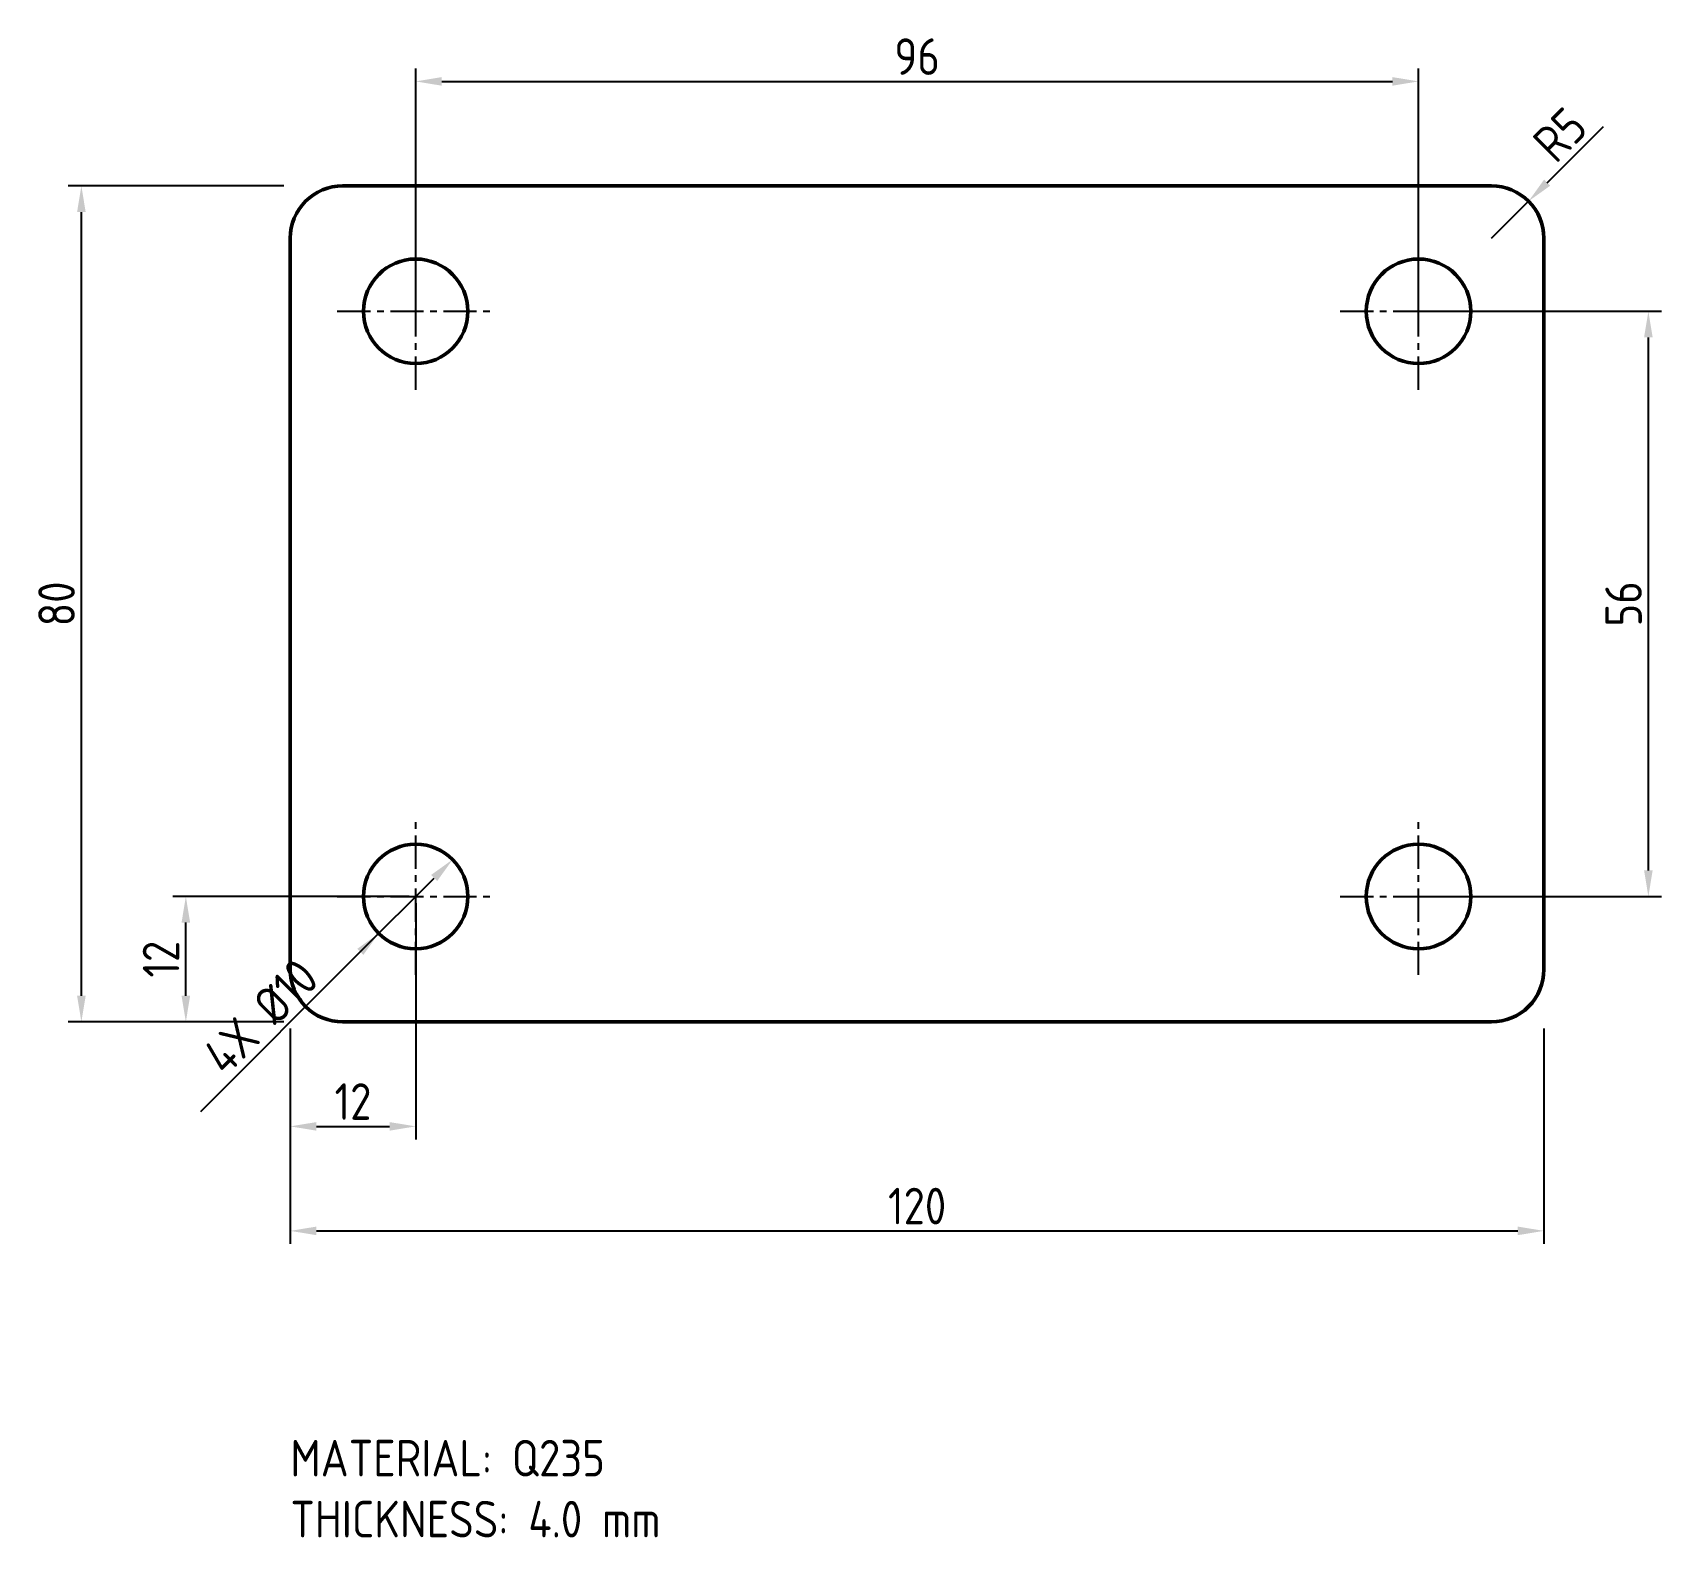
# Model space of a CAD drawing. Header units: millimetres. Extents: x -25 to 131, y -49 to 95.
import ezdxf

# ---------------------------------------------------------------- set-up
doc = ezdxf.new("R2010")
doc.units = ezdxf.units.MM
doc.linetypes.add('CENTER', pattern=[5.08, 3.175, -0.635, 0.635, -0.635])
for name, color, linetype, lineweight in [('CENTER', 1, 'CENTER', 25), ('DIM', 3, 'Continuous', 18), ('HOLES', 7, 'Continuous', 50), ('OUTLINE', 7, 'Continuous', 50), ('TEXT', 7, 'Continuous', 25)]:
    doc.layers.add(name, color=color, linetype=linetype, lineweight=lineweight)
doc.styles.get("Standard").update_dxf_attribs({"font": 'gbenor.shx', "bigfont": 'gbcbig.shx'})
doc.dimstyles.new('AGENTCAD', dxfattribs={"dimtxt": 3.5, "dimasz": 2.5, "dimexe": 1.25, "dimexo": 0.625, "dimtad": 1, "dimdsep": 46, "dimtxsty": 'Standard', "dimcen": 2.5, "dimazin": 3, "dimtfac": 1, "dimtmove": 0, "dimatfit": 3})

msp = doc.modelspace()

# ---------------------------------------------------------------- linework, layer by layer
at = {"layer": 'CENTER'}
for p, q in [((12, 60.5), (12, 75.5)), ((108, 60.5), (108, 75.5)), ((4.5, 68), (19.5, 68)), ((100.5, 68), (115.5, 68)), ((12, 4.5), (12, 19.5)), ((108, 4.5), (108, 19.5)), ((4.5, 12), (19.5, 12)), ((100.5, 12), (115.5, 12))]:
    msp.add_line(p, q, dxfattribs=at)
at = {"layer": 'HOLES'}
for centre in [(12, 68), (108, 68), (12, 12), (108, 12)]:
    msp.add_circle(centre, 5, dxfattribs=at)
at = {"layer": 'OUTLINE'}
msp.add_lwpolyline([(5, 0), (115, 0, 0.4142136), (120, 5), (120, 75, 0.4142136), (115, 80), (5, 80, 0.4142136), (0, 75), (0, 5, 0.4142136)], format="xyb", close=True, dxfattribs=at)

# ---------------------------------------------------------------- texts
at = {"layer": 'TEXT', "insert": (0, -40), "char_height": 3.5, "attachment_point": 1}
msp.add_mtext('MATERIAL: Q235\\PTHICKNESS: 4.0 mm', dxfattribs=at)

# ---------------------------------------------------------------- dimensions: what is measured, and where the dimension line sits
at = {"layer": 'DIM'}
for base, p1, p2 in [((12, 90), (12, 68), (108, 68)), ((0, -10), (0, 0), (12, 12)), ((0, -20), (0, 0), (120, 0))]:
    msp.add_linear_dim(base=base, p1=p1, p2=p2, dimstyle='AGENTCAD', override={"dimtxt": 3.5}, dxfattribs=at).render()
msp.add_radius_dim(center=(115, 75), mpoint=(118.536, 78.536), dimstyle='AGENTCAD', override={"dimtxt": 3.5}, dxfattribs=at).render()
for base, p1, p2 in [((-20, 0), (0, 0), (0, 80)), ((130, 12), (108, 12), (108, 68)), ((-10, 0), (0, 0), (12, 12))]:
    msp.add_linear_dim(base=base, p1=p1, p2=p2, angle=90, dimstyle='AGENTCAD', override={"dimtxt": 3.5}, dxfattribs=at).render()
msp.add_diameter_dim_2p(p1=(15.536, 15.536), p2=(8.464, 8.464), text='4X <>', dimstyle='AGENTCAD', override={"dimtxt": 3.5}, dxfattribs=at).render()

doc.saveas('drawing.dxf')
